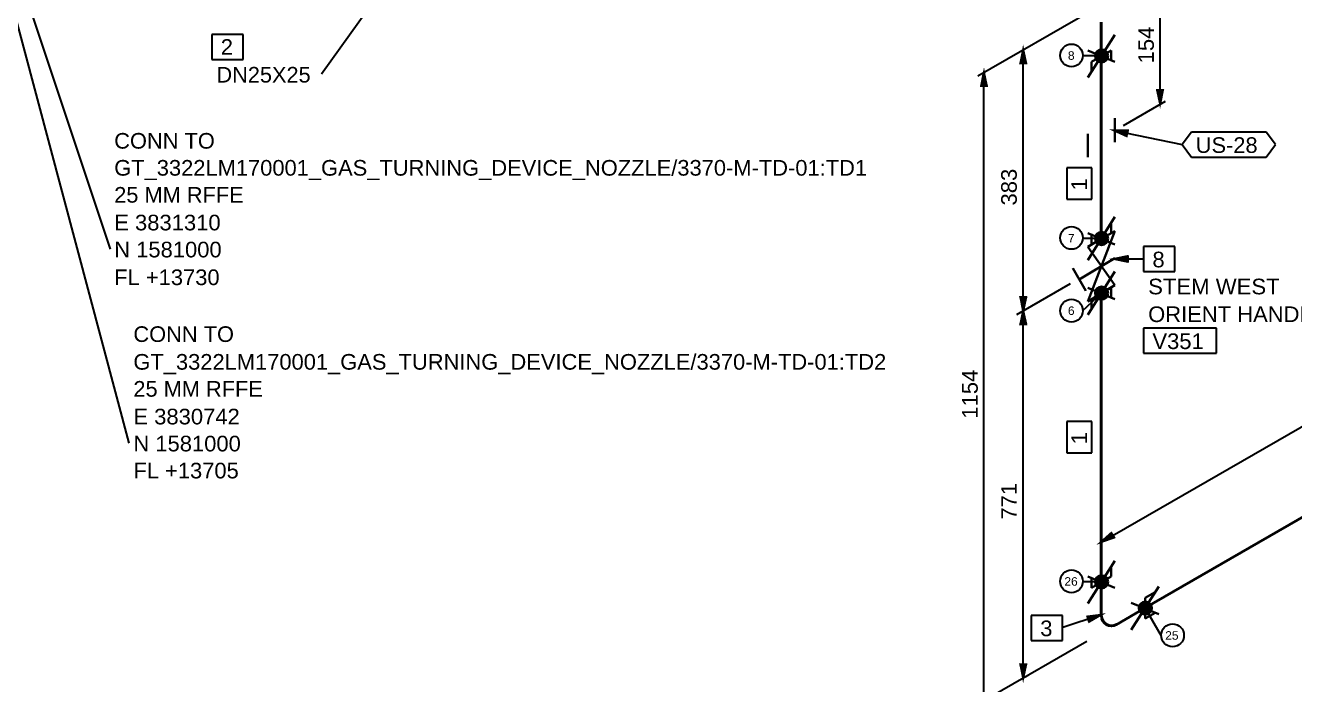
# Model space of a CAD drawing. Header units: inches. Extents: x 0 to 841, y 0 to 594.
# Drawn here: x 90.5 to 269.2, y 338.8 to 431.5 of the extents above; entities that cross this region are included whole.
import ezdxf

# ---------------------------------------------------------------- set-up
doc = ezdxf.new("R2010")
doc.units = ezdxf.units.IN
doc.header["$MEASUREMENT"] = 0
for name, color, linetype in [('DIMLINES', 7, 'Continuous'), ('DIMTEXT', 7, 'Continuous'), ('FITTINGS', 7, 'Continuous'), ('ISOTEXT', 7, 'Continuous'), ('PIPE', 7, 'Continuous'), ('WELDS', 7, 'Continuous')]:
    doc.layers.add(name, color=color, linetype=linetype)
doc.styles.add('Arial', font='arial.ttf')

msp = doc.modelspace()

# ---------------------------------------------------------------- hatches: boundary and pattern name
at = {"layer": 'DIMLINES', "linetype": 'Continuous'}
for points in [[(231, 428.12), (230.6, 426.2), (231.4, 426.2)], [(225.48, 424.92), (225.08, 423), (225.88, 423)], [(250.28, 420.52), (250.68, 422.44), (249.88, 422.44)], [(231, 391.4), (231.4, 393.32), (230.6, 393.32)], [(231, 391.4), (230.6, 389.48), (231.4, 389.48)], [(241.96, 358.84), (243.8, 359.48), (243.4, 360.12)], [(231, 339.72), (231.4, 341.64), (230.6, 341.64)]]:
    msp.add_hatch(color=2, dxfattribs=at).paths.add_polyline_path(points)
at = {"layer": 'DIMLINES', "linetype": 'ByBlock'}
h = msp.add_hatch(dxfattribs=at)
h.set_pattern_fill('LINE', color=2, scale=25.4, style=0)
h.paths.add_polyline_path([(231, 428.12), (230.6, 426.2), (231.4, 426.2)])
h = msp.add_hatch(dxfattribs=at)
h.set_pattern_fill('LINE', color=2, scale=25.4, style=0)
h.paths.add_polyline_path([(225.48, 424.92), (225.08, 423), (225.88, 423)])
h = msp.add_hatch(dxfattribs=at)
h.set_pattern_fill('LINE', color=2, scale=25.4, style=0)
h.paths.add_polyline_path([(250.28, 420.52), (250.68, 422.44), (249.88, 422.44)])
h = msp.add_hatch(dxfattribs=at)
h.set_pattern_fill('LINE', color=2, scale=25.4, style=0)
h.paths.add_polyline_path([(231, 391.4), (231.4, 393.32), (230.6, 393.32)])
h = msp.add_hatch(dxfattribs=at)
h.set_pattern_fill('LINE', color=2, scale=25.4, style=0)
h.paths.add_polyline_path([(231, 391.4), (230.6, 389.48), (231.4, 389.48)])
h = msp.add_hatch(dxfattribs=at)
h.set_pattern_fill('LINE', color=2, scale=25.4, style=0)
h.paths.add_polyline_path([(241.96, 358.84), (243.8, 359.48), (243.4, 360.12)])
h = msp.add_hatch(dxfattribs=at)
h.set_pattern_fill('LINE', color=2, scale=25.4, style=0)
h.paths.add_polyline_path([(231, 339.72), (231.4, 341.64), (230.6, 341.64)])
at = {"layer": 'ISOTEXT', "linetype": 'Continuous'}
for points in [[(243.8, 416.76), (245.56, 415.96), (245.72, 416.76)], [(243.8, 398.68), (245.72, 398.28), (245.72, 399.08)], [(241.96, 348.6), (240.04, 348.36), (240.28, 347.64)]]:
    msp.add_hatch(color=2, dxfattribs=at).paths.add_polyline_path(points)
at = {"layer": 'ISOTEXT', "linetype": 'ByBlock'}
h = msp.add_hatch(dxfattribs=at)
h.set_pattern_fill('LINE', color=2, scale=25.4, style=0)
h.paths.add_polyline_path([(243.8, 416.76), (245.56, 415.96), (245.72, 416.76)])
h = msp.add_hatch(dxfattribs=at)
h.set_pattern_fill('LINE', color=2, scale=25.4, style=0)
h.paths.add_polyline_path([(243.8, 398.68), (245.72, 398.28), (245.72, 399.08)])
h = msp.add_hatch(dxfattribs=at)
h.set_pattern_fill('LINE', color=2, scale=25.4, style=0)
h.paths.add_polyline_path([(241.96, 348.6), (240.04, 348.36), (240.28, 347.64)])
at = {"layer": 'WELDS', "linetype": 'Continuous'}
h = msp.add_hatch(color=7, dxfattribs=at)
edge = h.paths.add_edge_path()
edge.add_arc((242.04, 427.24), 0.92, 0, 360)
at = {"layer": 'WELDS', "linetype": 'ByBlock'}
h = msp.add_hatch(dxfattribs=at)
h.set_pattern_fill('LINE', scale=25.4, style=0)
edge = h.paths.add_edge_path()
edge.add_arc((242.04, 427.24), 0.92, 0, 360)
at = {"layer": 'WELDS', "linetype": 'Continuous'}
h = msp.add_hatch(color=7, dxfattribs=at)
edge = h.paths.add_edge_path()
edge.add_arc((242.04, 401.56), 0.92, 0, 360)
at = {"layer": 'WELDS', "linetype": 'ByBlock'}
h = msp.add_hatch(dxfattribs=at)
h.set_pattern_fill('LINE', scale=25.4, style=0)
edge = h.paths.add_edge_path()
edge.add_arc((242.04, 401.56), 0.92, 0, 360)
at = {"layer": 'WELDS', "linetype": 'Continuous'}
h = msp.add_hatch(color=7, dxfattribs=at)
edge = h.paths.add_edge_path()
edge.add_arc((242.04, 393.88), 0.92, 0, 360)
at = {"layer": 'WELDS', "linetype": 'ByBlock'}
h = msp.add_hatch(dxfattribs=at)
h.set_pattern_fill('LINE', scale=25.4, style=0)
edge = h.paths.add_edge_path()
edge.add_arc((242.04, 393.88), 0.92, 0, 360)
at = {"layer": 'WELDS', "linetype": 'Continuous'}
h = msp.add_hatch(color=7, dxfattribs=at)
edge = h.paths.add_edge_path()
edge.add_arc((242.04, 353.24), 0.92, 0, 360)
at = {"layer": 'WELDS', "linetype": 'ByBlock'}
h = msp.add_hatch(dxfattribs=at)
h.set_pattern_fill('LINE', scale=25.4, style=0)
edge = h.paths.add_edge_path()
edge.add_arc((242.04, 353.24), 0.92, 0, 360)
at = {"layer": 'WELDS', "linetype": 'Continuous'}
h = msp.add_hatch(color=7, dxfattribs=at)
edge = h.paths.add_edge_path()
edge.add_arc((248.2, 349.56), 0.92, 0, 360)
at = {"layer": 'WELDS', "linetype": 'ByBlock'}
h = msp.add_hatch(dxfattribs=at)
h.set_pattern_fill('LINE', scale=25.4, style=0)
edge = h.paths.add_edge_path()
edge.add_arc((248.2, 349.56), 0.92, 0, 360)

# ---------------------------------------------------------------- linework, layer by layer
at = {"layer": 'DIMLINES', "color": 2, "linetype": 'Continuous', "lineweight": 30}
for p, q in [((250.28, 420.52), (250.28, 439.16)), ((224.6, 424.44), (240.6, 433.64)), ((230.6, 426.2), (231, 428.12)), ((231, 428.12), (231.4, 426.2)), ((231, 391.4), (231, 428.12)), ((231.4, 426.2), (230.6, 426.2)), ((225.08, 423), (225.48, 424.92)), ((225.48, 424.92), (225.88, 423)), ((225.48, 336.52), (225.48, 424.92)), ((225.88, 423), (225.08, 423)), ((250.28, 420.52), (249.88, 422.44)), ((249.88, 422.44), (250.68, 422.44)), ((250.68, 422.44), (250.28, 420.52)), ((251, 420.84), (245.08, 417.4)), ((241.96, 358.84), (309.16, 397.48)), ((230.12, 390.84), (237.64, 395.24)), ((231, 391.4), (230.6, 393.32)), ((230.6, 393.32), (231.4, 393.32)), ((231.4, 393.32), (231, 391.4)), ((230.6, 389.48), (231, 391.4)), ((231, 391.4), (231.4, 389.48)), ((231, 339.72), (231, 391.4)), ((231.4, 389.48), (230.6, 389.48)), ((241.96, 358.84), (243.4, 360.12)), ((243.8, 359.48), (241.96, 358.84)), ((242.04, 359.8), (242.04, 357.88)), ((243.4, 360.12), (243.8, 359.48)), ((239.96, 344.84), (226.76, 337.24)), ((231, 339.72), (230.6, 341.64)), ((230.6, 341.64), (231.4, 341.64)), ((231.4, 341.64), (231, 339.72)), ((230.12, 339.24), (231.72, 340.12))]:
    msp.add_line(p, q, dxfattribs=at)
at = {"layer": 'DIMLINES', "color": 2, "linetype": 'Continuous', "lineweight": 30, "const_width": 0.3}
for points in [[(231, 428.12), (230.6, 426.2), (231.4, 426.2)], [(225.48, 424.92), (225.08, 423), (225.88, 423)], [(250.28, 420.52), (250.68, 422.44), (249.88, 422.44)], [(231, 391.4), (231.4, 393.32), (230.6, 393.32)], [(231, 391.4), (230.6, 389.48), (231.4, 389.48)], [(241.96, 358.84), (243.8, 359.48), (243.4, 360.12)], [(231, 339.72), (231.4, 341.64), (230.6, 341.64)]]:
    msp.add_lwpolyline(points, close=True, dxfattribs=at)
at = {"layer": 'FITTINGS', "color": 7, "linetype": 'Continuous', "lineweight": 35}
for p, q in [((243.9, 418.5), (243.9, 415.1)), ((240.1, 413), (240.1, 416.3)), ((243.9, 402.6), (240.1, 392.7)), ((243.4, 402.3), (240.6, 400.7)), ((240.6, 400.7), (240.6, 402.2)), ((242, 401.5), (243.9, 402.6)), ((243.4, 403.8), (243.4, 402.3)), ((240.1, 400.4), (242, 401.5)), ((243.9, 395), (240.1, 400.4)), ((243.9, 398.8), (238.9, 395.8)), ((239.8, 394.2), (238, 397.4)), ((240.1, 392.7), (243.9, 395)), ((240.6, 393), (243.4, 394.6)), ((243.4, 394.6), (243.4, 393.2)), ((240.6, 391.6), (240.6, 393))]:
    msp.add_line(p, q, dxfattribs=at)
at = {"layer": 'ISOTEXT', "color": 2, "linetype": 'Continuous', "lineweight": 30}
for p, q in [((168.84, 475.88), (132.2, 424.68)), ((82.84, 456.12), (105.08, 372.76)), ((84.84, 452.84), (102.44, 400.04)), ((121.16, 430.28), (116.76, 430.28)), ((116.76, 430.28), (116.76, 426.76)), ((121.16, 426.76), (121.16, 430.28)), ((242.04, 427.24), (239.32, 427.24)), ((116.76, 426.76), (121.16, 426.76)), ((243.8, 416.76), (253.4, 414.76)), ((243.8, 416.76), (245.72, 416.76)), ((245.56, 415.96), (243.8, 416.76)), ((245.72, 416.76), (245.56, 415.96)), ((254.68, 416.52), (253.4, 414.76)), ((265.24, 416.52), (254.68, 416.52)), ((266.52, 414.76), (265.24, 416.52)), ((253.4, 414.76), (254.68, 413)), ((265.24, 413), (266.52, 414.76)), ((254.68, 413), (265.24, 413)), ((240.68, 411.48), (237.16, 411.48)), ((237.16, 411.48), (237.16, 407.08)), ((240.68, 407.08), (240.68, 411.48)), ((237.16, 407.08), (240.68, 407.08)), ((242.04, 401.56), (239.32, 401.56)), ((252.36, 400.44), (247.96, 400.44)), ((247.96, 400.44), (247.96, 396.92)), ((252.36, 396.92), (252.36, 400.44)), ((243.8, 398.68), (245.72, 399.08)), ((243.8, 398.68), (247.96, 398.68)), ((245.72, 398.28), (243.8, 398.68)), ((245.72, 399.08), (245.72, 398.28)), ((247.96, 396.92), (252.36, 396.92)), ((242.04, 393.88), (239.32, 391.32)), ((258.2, 388.92), (247.96, 388.92)), ((247.96, 388.92), (247.96, 385.4)), ((258.2, 385.4), (258.2, 388.92)), ((247.96, 385.4), (258.2, 385.4)), ((240.68, 375.8), (237.16, 375.8)), ((237.16, 375.8), (237.16, 371.4)), ((240.68, 371.4), (240.68, 375.8)), ((237.16, 371.4), (240.68, 371.4)), ((242.04, 353.24), (239.32, 353.24)), ((241.96, 348.6), (236.44, 346.76)), ((240.04, 348.36), (241.96, 348.6)), ((241.96, 348.6), (240.28, 347.64)), ((248.2, 349.56), (250.44, 345.64)), ((236.52, 348.52), (232.12, 348.52)), ((232.12, 348.52), (232.12, 345)), ((236.52, 345), (236.52, 348.52)), ((240.28, 347.64), (240.04, 348.36)), ((232.12, 345), (236.52, 345))]:
    msp.add_line(p, q, dxfattribs=at)
at = {"layer": 'ISOTEXT', "color": 2, "linetype": 'Continuous', "lineweight": 30, "const_width": 0.3}
for points in [[(243.8, 416.76), (245.56, 415.96), (245.72, 416.76)], [(243.8, 398.68), (245.72, 398.28), (245.72, 399.08)], [(241.96, 348.6), (240.04, 348.36), (240.28, 347.64)]]:
    msp.add_lwpolyline(points, close=True, dxfattribs=at)
at = {"layer": 'ISOTEXT', "color": 2, "linetype": 'Continuous', "lineweight": 30}
for centre in [(237.8, 427.32), (237.8, 401.64), (237.8, 391.4), (237.8, 353.32), (252.04, 345.72)]:
    msp.add_circle(centre, 1.6, dxfattribs=at)
at = {"layer": 'PIPE', "color": 7, "linetype": 'Continuous', "lineweight": 50}
for p, q in [((242, 432), (242, 427.2)), ((242, 427.2), (242, 415.8)), ((242, 415.8), (242, 401.6)), ((242, 393.9), (242, 353.2)), ((248.2, 349.6), (303, 381.2)), ((242, 353.2), (242, 348.4)), ((244.1, 347.2), (248.2, 349.6))]:
    msp.add_line(p, q, dxfattribs=at)
at = {"layer": 'PIPE', "color": 7, "linetype": 'Continuous', "lineweight": 35}
for p, q in [((240.6, 426.4), (243.4, 428)), ((243.4, 428), (243.4, 426.6)), ((240.6, 425), (240.6, 426.4)), ((243.4, 354), (240.6, 352.4)), ((243.4, 355.4), (243.4, 354)), ((240.6, 352.4), (240.6, 353.8)), ((248.2, 351), (249.6, 351.8)), ((248.2, 348.1), (248.2, 351)), ((249.6, 348.9), (248.2, 348.1))]:
    msp.add_line(p, q, dxfattribs=at)
at = {"layer": 'PIPE', "color": 7, "linetype": 'Continuous', "lineweight": 50}
msp.add_arc((243.43, 348.44), 1.39, 180, 299.981, dxfattribs=at)
at = {"layer": 'WELDS', "color": 7, "linetype": 'Continuous', "lineweight": 35}
for p, q in [((243.9, 430.2), (240.1, 424.2)), ((240.1, 428), (243.9, 426.4)), ((243.9, 404.6), (240.1, 398.5)), ((240.1, 402.3), (243.9, 400.7)), ((243.9, 396.9), (240.1, 390.8)), ((240.1, 394.6), (243.9, 393)), ((243.9, 356.2), (240.1, 350.2)), ((240.1, 354), (243.9, 352.4)), ((246.2, 346.5), (250.1, 352.6)), ((246.2, 350.3), (250.1, 348.7))]:
    msp.add_line(p, q, dxfattribs=at)
for centre in [(242.04, 427.24), (242.04, 401.56), (242.04, 393.88), (242.04, 353.24), (248.2, 349.56)]:
    msp.add_circle(centre, 0.92, dxfattribs=at)

# ---------------------------------------------------------------- texts
at = {"layer": 'DIMTEXT', "color": 2, "style": 'Arial', "width": 1.008516}
for s, p in [('154', (249.4, 426.2)), ('383', (230.1, 406.2)), ('1154', (224.6, 376.2)), ('771', (230.1, 362))]:
    msp.add_text(s, height=2.2, rotation=90, dxfattribs=at).set_placement(p)
at = {"layer": 'ISOTEXT', "color": 2, "style": 'Arial'}
for s, height, width, p in [('2', 2.2, 1.008516, (118, 427.4)), ('8', 1.2, 1.008516, (237.3, 426.7)), ('DN25X25', 2.2, 0.995164, (117.4, 423.5)), ('CONN TO', 2.2, 0.999656, (103, 414.2)), ('US-28', 2.2, 1.000132, (255.3, 413.6)), ('GT_3322LM170001_GAS_TURNING_DEVICE_NOZZLE/3370-M-TD-01:TD1', 2.2, 1.002815, (103, 410.4)), ('25 MM RFFE', 2.2, 0.998025, (103, 406.6)), ('E 3831310', 2.2, 1.007902, (103, 402.7)), ('7', 1.2, 1.008516, (237.3, 401)), ('N 1581000', 2.2, 1.006087, (103, 398.9)), ('8', 2.2, 1.008516, (249.2, 397.5)), ('FL +13730', 2.2, 1.004042, (103, 395)), ('STEM WEST', 2.2, 1.013742, (248.6, 393.7)), ('6', 1.2, 1.008516, (237.3, 390.8)), ('ORIENT HANDLE WEST', 2.2, 1.006531, (248.6, 389.8)), ('CONN TO', 2.2, 0.999656, (105.7, 387)), ('V351', 2.2, 1.007244, (249.2, 386)), ('GT_3322LM170001_GAS_TURNING_DEVICE_NOZZLE/3370-M-TD-01:TD2', 2.2, 1.002815, (105.7, 383.1)), ('25 MM RFFE', 2.2, 0.998025, (105.7, 379.3)), ('E 3830742', 2.2, 1.007902, (105.7, 375.4)), ('N 1581000', 2.2, 1.006087, (105.7, 371.6)), ('FL +13705', 2.2, 1.004042, (105.7, 367.8)), ('26', 1.2, 1.008516, (236.8, 352.7)), ('3', 2.2, 1.008516, (233.4, 345.6)), ('25', 1.2, 1.008516, (251, 345.1))]:
    msp.add_text(s, height=height, dxfattribs=dict(at, width=width)).set_placement(p)
at = {"layer": 'ISOTEXT', "color": 2, "style": 'Arial', "width": 1.008516}
for p in [(240, 408.3), (240, 372.6)]:
    msp.add_text('1', height=2.2, rotation=90, dxfattribs=at).set_placement(p)

doc.saveas('drawing.dxf')
